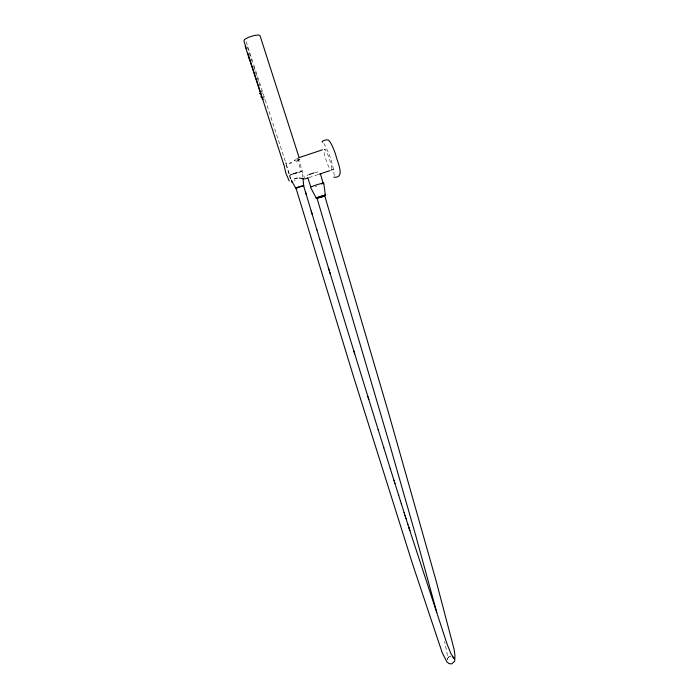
<?xml version="1.0" encoding="UTF-8"?>
<svg xmlns="http://www.w3.org/2000/svg" width="699" height="699" viewBox="0 0 699 699"><rect width="100%" height="100%" fill="white"/><g stroke="black" fill="none" stroke-linecap="round" stroke-linejoin="round"><path stroke-width="0.52" stroke-dasharray="3.5 2.62" d="M334.218 175.528C333.24 164.326 329.465 153.247 323.908 143.496M331.623 169.001L331.23 170.233M299.705 159.442L297.835 160.875L301.4 171.578L289.447 175.379L294.043 173.483M264.17 99.634L261.199 90.092M298.089 159.023L296.586 161.268L294.489 162.85M295.153 180.272L294.419 180.875M307.106 175.528L308.617 174.75M296.245 159.171L297.844 158.018M298.656 160.036L299.522 159.363L297.791 160.7M321.435 184.58L322.021 184.361M294.113 173.483L289.115 175.458L290.557 178.769M308.984 177.581L318.298 174.497M292.488 174.016L301.706 171.447L302.789 177.1M294.698 173.291L301.4 171.578M294.864 173.212L296.516 172.697M316.883 186.1L315.275 186.598M314.629 172.714L319.723 171.465M331.309 170.075L333.528 169.569L331.309 170.075A10.974 1.756 71.8 0 0 327.892 154.785A10.974 1.756 71.8 0 0 324.275 153.029A10.974 1.756 71.8 0 0 330.461 169.665M448.304 657.278L449.431 656.981M324.205 149.184L325.236 149.761M451.012 656.16L448.417 657.043L447.133 659.707L447.605 658.152L447.439 659.323L447.098 653.39L444.59 641.437M286.109 164.606L289.447 175.379M246.162 41.608L285.585 162.124M247.236 46.798L251.885 61.232M253.554 66.388L259.862 85.968M286.275 164.492L291.064 179.363M298.193 158.192L304.476 177.799"/><path stroke-width="1.05" d="M259.39 93.509L259.836 93.649M261.269 96.908L260.771 96.637M248.215 57.702L248.634 57.965M325.358 194.977L323.707 182.85L316.638 184.789L310.443 187.079L316.097 197.931L325.358 194.977L316.097 197.931M295.38 159.931L294.436 160.709M296.822 188.04L295.782 188.214L303.724 185.707L302.947 178.166M333.79 177.205C346.092 178.568 336.944 161.434 335.677 154.584C333.973 149.944 332.305 145.174 329.474 141.067C328.189 137.878 319.827 141.818 322.702 142.159M323.253 183.863L320.369 173.492M294.611 178.795L297.398 178.07M291.431 162.71L289.631 163.313M295.974 188.083L353.869 377.722L412.69 564.399L442.24 652.787L446.862 661.822L448.985 663.596L451.685 663.901L454.691 661.245L454.953 655.54L454.053 649.126L435.958 580.345L388.495 412.637L324.782 195.973L317.04 198.254L390.339 446.792L415.914 536.229L436.805 612.499M317.04 198.254L324.782 195.973M309.203 174.532L313.799 172.968M298.98 157.668L322.361 149.839M304.843 178.944L307.944 177.922M319.024 174.261L330.059 170.608M304.065 178.857L299.39 178.079M286.546 163.348L285.638 163.19M245.707 45.907L245.209 46.344L262.588 99.468M262.343 99.337L262.964 99.529M452.332 656.606L454.464 658.86L451.082 653.993L447.115 644.181L409.631 529.938M295.791 188.232L291.518 180.648M289.211 180.971L285.76 172.933L284.012 164.877M246.275 48.414L243.934 41.162L244.414 39.563L248.337 37.362L254.34 35.466L258.473 34.959L260.098 35.876L299.041 157.362M247.612 52.565L283.742 164.518M291.387 180.351L292.025 182.334M307.848 177.861L310.679 186.703M405.009 515.425L406.067 518.763M405.936 518.335L407.919 524.582M407.779 524.145L408.845 527.492M400.396 500.825L401.444 504.154M401.322 503.752L404.223 512.926M404.092 512.516L405.14 515.853M393.93 480.239L394.97 483.551M394.856 483.192L398.666 495.346M398.552 494.962L400.518 501.218M383.742 447.587L390.339 468.741M390.234 468.409L394.044 480.597M367.945 396.691L378.238 429.902M378.159 429.64L383.83 447.884M353.825 350.95L368.819 399.513M341.523 310.854L354.725 353.886M341.54 310.906L319.74 239.285M328.285 267.446L330.173 273.667M316.892 229.875L319.766 239.364M311.204 211.028L316.927 229.971M312.191 214.296L303.619 185.812M305.515 192.12L306.468 195.274M296.682 188.241A4.063 0.472 -16.5 0 1 298.919 186.825A4.063 0.472 -16.5 0 1 303.681 185.986M409.771 530.392L408.705 527.037L409.771 530.392"/></g></svg>
